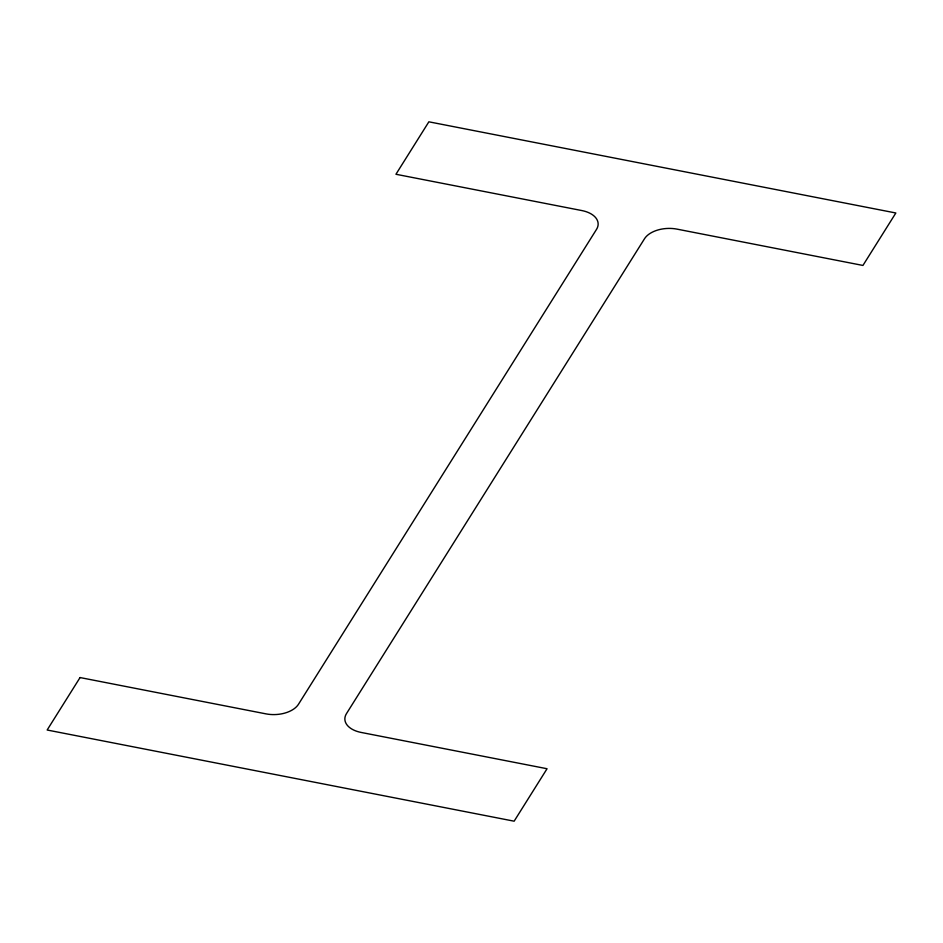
<?xml version="1.0" encoding="UTF-8"?>
<svg xmlns="http://www.w3.org/2000/svg" width="943" height="943" viewBox="0 0 943 943"><rect width="100%" height="100%" fill="white"/><g stroke="black" fill="none" stroke-linecap="round" stroke-linejoin="round"><path stroke-width="1.41" d="M80.061 677.557L47.15 730.012L514.135 821.188L547.058 768.734L361.098 732.428A25.202 14.923 -2.6 0 1 346.482 713.615L644.505 238.756A25.202 14.923 -2.6 0 1 676.98 229.125L862.939 265.443L895.85 212.988L428.865 121.812L395.942 174.266L581.902 210.572A25.202 14.923 -2.6 0 1 596.518 229.385L298.495 704.244A25.202 14.923 -2.6 0 1 266.02 713.875L80.061 677.557"/></g></svg>
